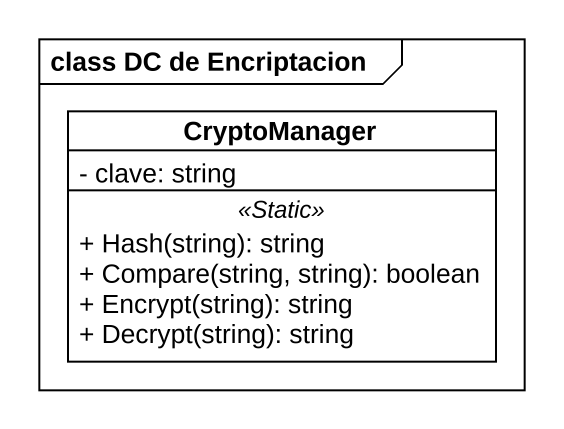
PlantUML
@startuml
mainframe class DC de Encriptacion
hide circle
hide empty members
skinparam classAttributeIconSize 0
class CryptoManager {
  - clave: string
  .. <<Static>> ..
  + Hash(string): string
  + Compare(string, string): boolean
  + Encrypt(string): string
  + Decrypt(string): string
}
@enduml
